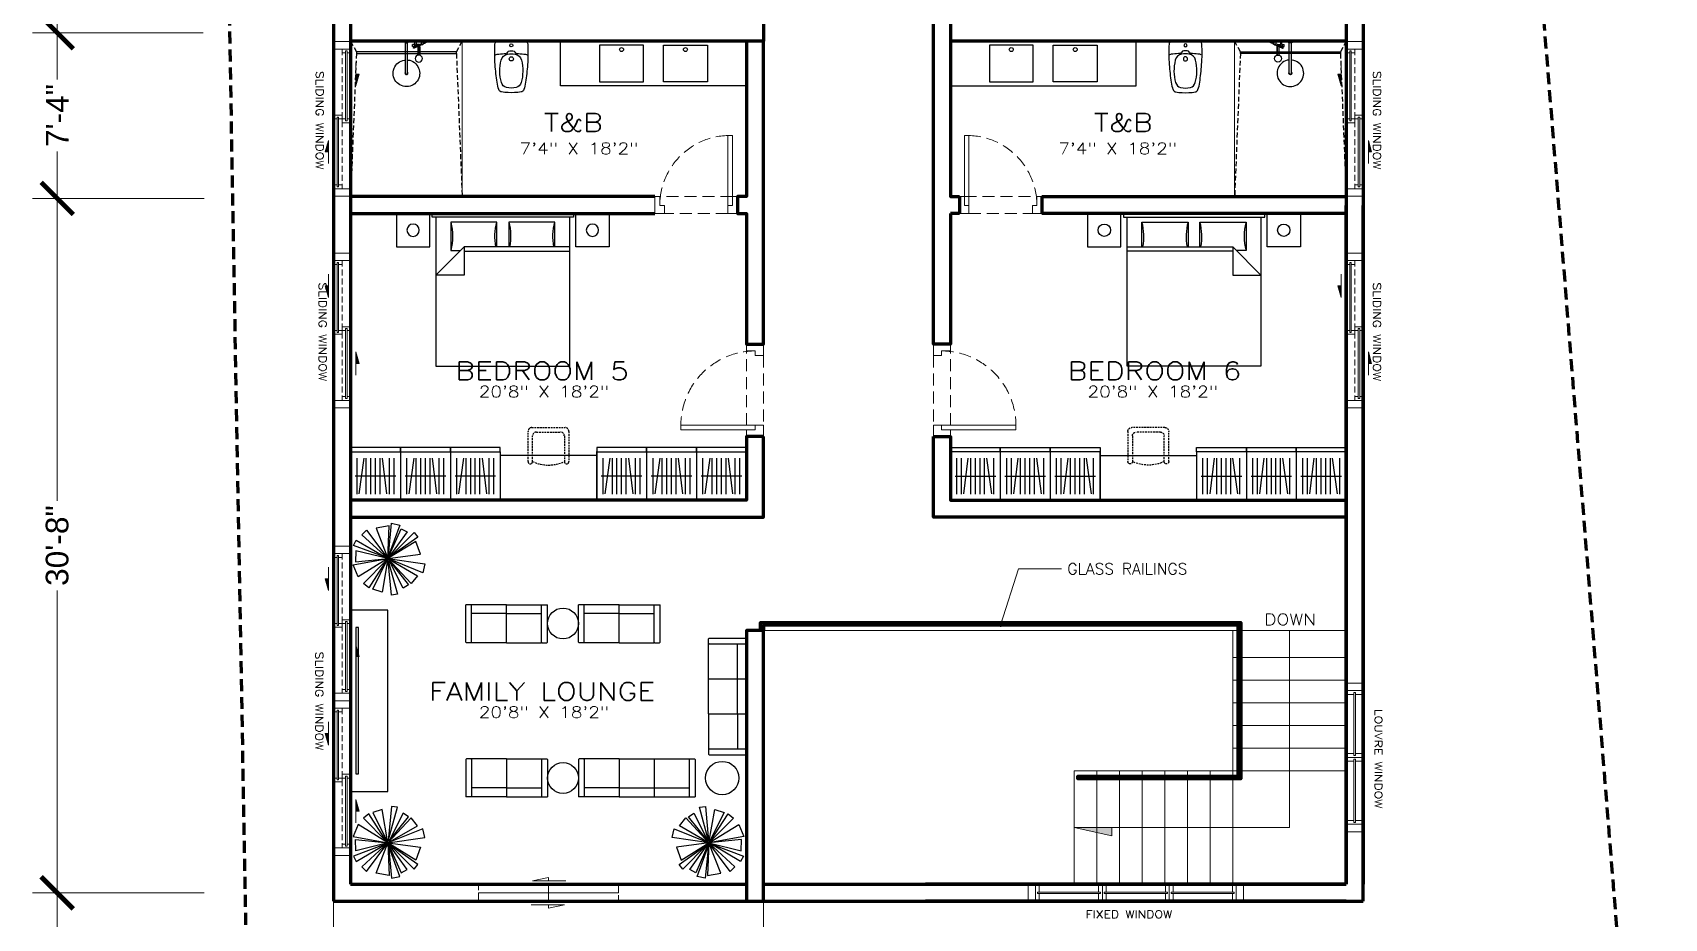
# Model space of a CAD drawing. Header units: millimetres. Extents: x 355 to 3640, y -248 to 1431.
# Drawn here: x 2777 to 3640, y 318 to 787 of the extents above; entities that cross this region are included whole.
import ezdxf

# ---------------------------------------------------------------- set-up
doc = ezdxf.new("R2010")
doc.units = ezdxf.units.MM
doc.linetypes.add('HIDDEN', pattern=[9.525, 6.35, -3.175])
doc.linetypes.add('HIDDEN2', pattern=[4.7625, 3.175, -1.5875])
doc.layers.get('0').update_dxf_attribs({"plot": 0})
for name, color, linetype, lineweight in [('DIMENSION', 251, 'Continuous', 18), ('DOOR', 1, 'Continuous', 20), ('FLOORING', 33, 'Continuous', 13), ('PERIMETER', 4, 'Continuous', 80), ('RAILINGS', 8, 'Continuous', 70), ('TEXT', 9, 'Continuous', 15), ('WALL', 2, 'Continuous', 70), ('WINDOW', 153, 'Continuous', 20)]:
    doc.layers.add(name, color=color, linetype=linetype, lineweight=lineweight)
for name, color, linetype in [('FIXTURES', 8, 'Continuous'), ('FURNITURE', 8, 'Continuous'), ('PLANTS', 92, 'Continuous')]:
    doc.layers.add(name, color=color, linetype=linetype)
doc.styles.get("Standard").update_dxf_attribs({"font": 'arial.ttf'})
doc.dimstyles.new('ISO-25', dxfattribs={"dimtxt": 12, "dimasz": 17, "dimexe": 13, "dimexo": 20, "dimgap": 3.125, "dimtad": 0, "dimtoh": 1, "dimdec": 0, "dimdsep": 46, "dimlunit": 4, "dimtxsty": 'Standard', "dimblk": 'ARCHTICK', "dimcen": 2.5, "dimclrd": 256, "dimclre": 256, "dimclrt": 256, "dimadec": 0, "dimazin": 0, "dimtfac": 1, "dimtdec": 0, "dimtmove": 0, "dimatfit": 3, "dimldrblk": 'DOT', "dimfxl": 1, "dimlwd": -1, "dimlwe": -1, "dimarcsym": 0})

# ---------------------------------------------------------------- blocks, each defined once
blk = doc.blocks.new('SLIDING DOOR 1 (900mm)')
at = {"layer": 'DOOR'}
for points in [[(-39.68, 5.11), (-76.67, 5.11), (-76.67, 9.66), (-39.68, 9.66)], [(-2.7, 0.66), (-39.68, 0.66), (-39.68, 5.11), (-2.7, 5.11)]]:
    blk.add_lwpolyline(points, close=True, dxfattribs=at)
at = {"layer": 'DOOR', "linetype": 'HIDDEN', "ltscale": 0.5}
for points in [[(-39.68, 9.66), (-2.7, 9.66), (-2.7, 5.11)], [(-39.68, 0.66), (-76.67, 0.66), (-76.67, 5.11)]]:
    blk.add_lwpolyline(points, dxfattribs=at)
at = {"layer": 'FLOORING'}
for points in [[(-48.87, 11.55), (-31.18, 11.55), (-39.68, 13.27), (-39.68, 11.55)], [(-30.5, -1.24), (-48.18, -1.24), (-39.68, -2.96), (-39.68, -1.24)]]:
    blk.add_lwpolyline(points, dxfattribs=at)
blk = doc.blocks.new('_ArchTick')
at = {"color": 0, "linetype": 'ByBlock', "const_width": 0.15}
blk.add_lwpolyline([(-0.5, -0.5), (0.5, 0.5)], dxfattribs=at)
blk = doc.blocks.new('*D73')
at = {"layer": 'DIMENSION', "transparency": 16777216}
for p, q in [((2867.55, 699.05), (2776.77, 699.05)), ((2789.77, 699.05), (2789.77, 538.96)), ((2789.77, 331.4), (2789.77, 491.49)), ((2867.55, 331.4), (2776.77, 331.4))]:
    blk.add_line(p, q, dxfattribs=at)
at = {"layer": 'DIMENSION', "transparency": 16777216, "xscale": 17, "yscale": 17, "zscale": 17}
for p, rotation in [((2789.77, 699.05), 90), ((2789.77, 331.4), 270)]:
    blk.add_blockref('_ArchTick', p, dxfattribs=dict(at, rotation=rotation))
at = {"layer": 'DIMENSION', "transparency": 16777216, "insert": (2789.77, 515.22), "char_height": 12, "attachment_point": 5, "rotation": 90}
blk.add_mtext('30\'-8"', dxfattribs=at)
blk = doc.blocks.new('_Dot')
at = {"color": 0, "linetype": 'ByBlock', "lineweight": -2}
blk.add_line((-0.5, 0), (-1, 0), dxfattribs=at)
at = {"color": 0, "linetype": 'ByBlock', "const_width": 0.5}
blk.add_lwpolyline([(-0.25, 0, 1), (0.25, 0, 1)], format="xyb", close=True, dxfattribs=at)
blk = doc.blocks.new('*D74')
at = {"layer": 'DIMENSION', "transparency": 16777216}
for p, q in [((2866.92, 786.77), (2776.77, 786.77)), ((2789.77, 786.77), (2789.77, 761.94)), ((2789.77, 699.05), (2789.77, 723.88)), ((2867.55, 699.05), (2776.77, 699.05))]:
    blk.add_line(p, q, dxfattribs=at)
at = {"layer": 'DIMENSION', "transparency": 16777216, "xscale": 17, "yscale": 17, "zscale": 17}
for p, rotation in [((2789.77, 786.77), 90), ((2789.77, 699.05), 270)]:
    blk.add_blockref('_ArchTick', p, dxfattribs=dict(at, rotation=rotation))
at = {"layer": 'DIMENSION', "transparency": 16777216, "insert": (2789.77, 742.91), "char_height": 12, "attachment_point": 5, "rotation": 90}
blk.add_mtext('7\'-4"', dxfattribs=at)
blk = doc.blocks.new('*D75')
at = {"layer": 'DIMENSION', "transparency": 16777216}
for p, q in [((2866.92, 990.68), (2776.77, 990.68)), ((2789.77, 990.68), (2789.77, 901.47)), ((2789.77, 786.77), (2789.77, 875.98)), ((2866.92, 786.77), (2776.77, 786.77))]:
    blk.add_line(p, q, dxfattribs=at)
at = {"layer": 'DIMENSION', "transparency": 16777216, "xscale": 17, "yscale": 17, "zscale": 17}
for p, rotation in [((2789.77, 990.68), 90), ((2789.77, 786.77), 270)]:
    blk.add_blockref('_ArchTick', p, dxfattribs=dict(at, rotation=rotation))
at = {"layer": 'DIMENSION', "transparency": 16777216, "insert": (2789.77, 888.72), "char_height": 12, "attachment_point": 5, "rotation": 90}
blk.add_mtext("17'", dxfattribs=at)
blk = doc.blocks.new('*D77')
at = {"layer": 'DIMENSION', "transparency": 16777216}
for p, q in [((2867.55, 331.4), (2776.77, 331.4)), ((2789.77, 331.4), (2789.77, 292.05)), ((2789.77, 235.4), (2789.77, 274.74)), ((2867.55, 235.4), (2776.77, 235.4))]:
    blk.add_line(p, q, dxfattribs=at)
at = {"layer": 'DIMENSION', "transparency": 16777216, "xscale": 17, "yscale": 17, "zscale": 17}
for p, rotation in [((2789.77, 331.4), 90), ((2789.77, 235.4), 270)]:
    blk.add_blockref('_ArchTick', p, dxfattribs=dict(at, rotation=rotation))
at = {"layer": 'DIMENSION', "transparency": 16777216, "insert": (2789.77, 283.4), "char_height": 12, "attachment_point": 5, "rotation": 90}
blk.add_mtext("8'", dxfattribs=at)
blk = doc.blocks.new('1m x 1m Sliding Window')
at = {"layer": 'WINDOW'}
h = blk.add_hatch(color=256, dxfattribs=at)
h.dxf.hatch_style = 1
h.paths.add_polyline_path([(58.42, 11.74), (58.42, 13.46), (52.27, 11.74)])
h = blk.add_hatch(color=256, dxfattribs=at)
h.dxf.hatch_style = 1
h.paths.add_polyline_path([(17.28, -2.74), (17.28, -4.46), (23.43, -2.74)])
at = {"layer": 'WINDOW', "linetype": 'HIDDEN2'}
blk.add_line((3.94, 4.5), (77.91, 4.5), dxfattribs=at)
at = {"layer": 'WINDOW'}
for points in [[(0, 9), (3.94, 9), (3.94, 0), (0, 0)], [(3.94, 9), (77.91, 9), (77.91, 0), (3.94, 0)], [(77.91, 9), (81.85, 9), (81.85, 0), (77.91, 0)], [(4.94, 1.85), (4.94, 2.65), (41.93, 2.65), (41.93, 1.85)], [(39.93, 6.35), (39.93, 7.15), (76.91, 7.15), (76.91, 6.35)]]:
    blk.add_lwpolyline(points, close=True, dxfattribs=at)
for points in [[(38.93, 9), (38.93, 4.5), (40.93, 4.5), (40.93, 6.35), (39.93, 6.35), (39.93, 7.15), (40.93, 7.15), (40.93, 9), (38.93, 9)], [(64.57, 11.74), (52.27, 11.74), (58.42, 13.46), (58.42, 11.74)], [(77.91, 9), (77.91, 4.5), (75.91, 4.5), (75.91, 6.35), (76.91, 6.35), (76.91, 7.15), (75.91, 7.15), (75.91, 9), (77.91, 9)], [(3.94, 4.5), (3.94, 0), (5.94, 0), (5.94, 1.85), (4.94, 1.85), (4.94, 2.65), (5.94, 2.65), (5.94, 4.5), (3.94, 4.5)], [(42.93, 4.5), (42.93, 0), (40.93, 0), (40.93, 1.85), (41.93, 1.85), (41.93, 2.65), (40.93, 2.65), (40.93, 4.5), (42.93, 4.5)], [(11.13, -2.74), (23.43, -2.74), (17.28, -4.46), (17.28, -2.74)]]:
    blk.add_lwpolyline(points, dxfattribs=at)
blk = doc.blocks.new('BIDET-01')
at = {"layer": 'FIXTURES'}
blk.add_line((0.018, -0.107), (-0.018, -0.107), dxfattribs=at)
for centre, radius, start, end in [((0, -2), 2, 85.4587, 94.5413), ((1.566, -0.127), 1.75, 176.8297, 184.339), ((-0.156, -0.031), 0.025, 94.5413, 176.8297), ((-0.112, -0.391), 0.25, 96.1414, 104.7575), ((0, -1.334), 1.2, 92.806, 96.6395), ((-0.024, -0.231), 0.091, 101.4455, 165.6449), ((-0.06, -0.116), 0.02, 273.5953, 338.9803), ((0, -0.35), 0.212, 78.5545, 101.4455), ((-0.018, -0.132), 0.025, 90, 158.9763), ((0, -0.196), 0.023, 90, 270), ((0, -0.046), 0.0175, 90, 270), ((0, -0.046), 0.0175, 270, 90), ((0, -0.196), 0.023, 270, 90), ((0.018, -0.132), 0.025, 21.0237, 90), ((0.06, -0.116), 0.02, 201.0197, 266.4047), ((0.024, -0.231), 0.091, 14.3551, 78.5545), ((0, -1.334), 1.2, 83.3605, 87.194), ((0.112, -0.391), 0.25, 75.2425, 83.8586), ((0.156, -0.031), 0.025, 3.1703, 85.4587), ((-1.566, -0.127), 1.75, 355.661, 3.1703), ((2.315, -0.087), 2.5, 183.9491, 188.4725), ((0.348, -0.327), 0.475, 165.6449, 196.0093), ((-0.348, -0.327), 0.475, 343.9907, 14.3551), ((-2.315, -0.087), 2.5, 351.5275, 356.0509), ((0.287, -0.389), 0.45, 188.4725, 199.0968), ((-0.1, -0.523), 0.04, 199.0968, 258.5866), ((-0.032, -0.436), 0.08, 196.0093, 254.0092), ((0, -0.325), 0.195, 254.0092, 285.9908), ((0.032, -0.436), 0.08, 285.9908, 343.9907), ((0.1, -0.523), 0.04, 281.4134, 340.9032), ((-0.287, -0.389), 0.45, 340.9032, 351.5275), ((-0.05, -0.319), 0.25, 256.4947, 264.6535), ((0, 0.78), 1.35, 266.9077, 273.0923), ((0.05, -0.319), 0.25, 275.3465, 283.5053)]:
    blk.add_arc(centre, radius, start, end, dxfattribs=at)
blk = doc.blocks.new('Handheld Shower set pl')
at = {"layer": 'FIXTURES'}
for p, q in [((255, 329), (274, 320)), ((262, 341), (280, 332)), ((274, 320), (277, 318)), ((280, 317), (277, 318)), ((288, 329), (280, 332)), ((280, 332), (283, 331)), ((280, 317), (282, 316)), ((295, 310), (282, 316)), ((308, 319), (288, 329)), ((353, 341), (289, 341)), ((289, 341), (289, 338)), ((289, 338), (308, 338)), ((295, 310), (309, 303)), ((308, 338), (308, 319)), ((308, 338), (334, 338)), ((308, 319), (308, 319)), ((308, 319), (308, 306)), ((308, 306), (309, 303)), ((309, 303), (310, 300)), ((309, 303), (309, 303)), ((310, 300), (312, 297)), ((312, 297), (315, 295)), ((315, 295), (318, 294)), ((318, 294), (321, 293)), ((321, 293), (324, 294)), ((324, 294), (327, 295)), ((327, 295), (330, 297)), ((327, 295), (327, 295)), ((327, 295), (353, 282)), ((330, 297), (332, 300)), ((332, 300), (333, 303)), ((333, 303), (334, 306)), ((334, 338), (334, 307)), ((334, 338), (353, 338)), ((334, 307), (334, 306)), ((356, 296), (334, 307)), ((350, 267), (350, 268)), ((350, 268), (351, 268)), ((350, 267), (350, 158)), ((351, 269), (352, 270)), ((351, 268), (351, 269)), ((352, 270), (353, 270)), ((353, 341), (353, 338)), ((354, 288), (353, 287)), ((353, 287), (353, 286)), ((353, 286), (353, 284)), ((353, 284), (353, 283)), ((353, 283), (353, 282)), ((353, 282), (353, 281)), ((353, 282), (353, 282)), ((353, 281), (354, 280)), ((353, 270), (353, 271)), ((353, 271), (353, 271)), ((353, 271), (353, 271)), ((353, 271), (353, 271)), ((354, 271), (353, 271)), ((353, 263), (353, 271)), ((353, 271), (353, 271)), ((353, 158), (353, 263)), ((354, 296), (356, 296)), ((354, 296), (354, 293)), ((354, 293), (359, 293)), ((355, 290), (354, 289)), ((354, 289), (354, 288)), ((355, 289), (354, 288)), ((354, 288), (354, 287)), ((354, 287), (354, 285)), ((354, 285), (354, 284)), ((354, 284), (355, 284)), ((354, 283), (354, 284)), ((354, 283), (354, 284)), ((354, 283), (354, 283)), ((354, 283), (354, 283)), ((354, 282), (354, 283)), ((354, 283), (354, 282)), ((354, 281), (354, 282)), ((354, 280), (354, 282)), ((354, 282), (354, 282)), ((354, 282), (354, 281)), ((354, 280), (355, 281)), ((354, 280), (354, 280)), ((354, 279), (354, 280)), ((354, 279), (354, 280)), ((354, 280), (354, 280)), ((354, 279), (354, 279)), ((354, 279), (354, 278)), ((354, 278), (354, 278)), ((354, 274), (354, 278)), ((354, 271), (354, 274)), ((354, 274), (354, 274)), ((354, 271), (354, 271)), ((354, 271), (354, 271)), ((354, 271), (354, 271)), ((354, 271), (354, 271)), ((354, 271), (355, 271)), ((354, 271), (354, 271)), ((354, 271), (354, 271)), ((354, 271), (354, 271)), ((354, 271), (354, 271)), ((354, 271), (354, 271)), ((354, 271), (354, 271)), ((354, 271), (354, 271)), ((354, 271), (354, 271)), ((354, 271), (354, 271)), ((356, 291), (355, 290)), ((356, 290), (355, 289)), ((355, 285), (356, 285)), ((355, 284), (355, 285)), ((355, 281), (356, 281)), ((355, 271), (355, 271)), ((355, 271), (356, 271)), ((355, 271), (355, 271)), ((355, 271), (355, 271)), ((355, 271), (355, 271)), ((355, 271), (355, 271)), ((356, 296), (391, 296)), ((357, 292), (356, 291)), ((357, 291), (356, 290)), ((356, 285), (357, 285)), ((356, 281), (357, 281)), ((356, 271), (356, 271)), ((356, 271), (356, 271)), ((356, 271), (356, 271)), ((356, 271), (356, 271)), ((356, 271), (356, 271)), ((357, 271), (356, 271)), ((358, 293), (357, 292)), ((358, 292), (357, 291)), ((357, 291), (357, 291)), ((357, 285), (358, 286)), ((357, 281), (357, 282)), ((357, 282), (358, 282)), ((369, 271), (357, 271)), ((357, 271), (357, 271)), ((357, 271), (357, 271)), ((359, 293), (358, 293)), ((360, 293), (358, 292)), ((358, 286), (359, 286)), ((358, 282), (360, 282)), ((360, 294), (359, 293)), ((359, 293), (359, 293)), ((359, 286), (360, 286)), ((362, 294), (360, 294)), ((361, 293), (360, 293)), ((360, 286), (361, 286)), ((360, 282), (361, 282)), ((362, 293), (361, 293)), ((361, 286), (362, 286)), ((361, 282), (362, 282)), ((363, 294), (362, 294)), ((363, 293), (362, 293)), ((362, 286), (364, 286)), ((362, 282), (363, 282)), ((363, 293), (363, 297)), ((364, 294), (363, 294)), ((364, 293), (363, 293)), ((364, 282), (363, 282)), ((366, 294), (364, 294)), ((365, 293), (364, 293)), ((364, 286), (365, 286)), ((364, 282), (365, 282)), ((367, 293), (365, 293)), ((365, 286), (366, 286)), ((365, 282), (367, 282)), ((367, 293), (366, 294)), ((366, 286), (367, 286)), ((368, 293), (367, 293)), ((367, 293), (373, 293)), ((367, 293), (367, 293)), ((368, 292), (367, 293)), ((367, 286), (368, 286)), ((367, 282), (368, 282)), ((369, 292), (368, 293)), ((369, 291), (368, 292)), ((368, 286), (369, 285)), ((368, 282), (369, 282)), ((370, 291), (369, 292)), ((370, 291), (369, 291)), ((369, 285), (370, 285)), ((369, 282), (370, 281)), ((370, 271), (369, 271)), ((369, 271), (369, 271)), ((371, 290), (370, 291)), ((370, 290), (370, 291)), ((371, 289), (370, 290)), ((370, 285), (371, 285)), ((370, 281), (370, 281)), ((370, 281), (371, 281)), ((370, 271), (370, 271)), ((370, 271), (370, 271)), ((370, 271), (371, 271)), ((370, 271), (370, 271)), ((370, 271), (370, 271)), ((370, 271), (370, 271)), ((372, 289), (371, 290)), ((372, 288), (371, 289)), ((371, 285), (371, 284)), ((371, 284), (372, 284)), ((371, 281), (372, 280)), ((371, 271), (371, 271)), ((371, 271), (371, 271)), ((371, 271), (371, 271)), ((371, 271), (371, 271)), ((371, 271), (372, 271)), ((371, 271), (371, 271)), ((373, 288), (372, 289)), ((372, 288), (372, 289)), ((372, 289), (372, 289)), ((373, 288), (372, 288)), ((372, 287), (372, 288)), ((372, 285), (372, 287)), ((373, 284), (372, 285)), ((372, 284), (372, 283)), ((372, 283), (372, 283)), ((372, 283), (373, 283)), ((372, 283), (372, 282)), ((372, 281), (372, 282)), ((372, 282), (372, 282)), ((373, 282), (372, 281)), ((372, 282), (372, 282)), ((372, 282), (373, 282)), ((372, 282), (372, 281)), ((372, 281), (372, 281)), ((372, 279), (373, 280)), ((372, 280), (372, 280)), ((372, 280), (372, 279)), ((373, 279), (372, 279)), ((372, 279), (372, 279)), ((372, 279), (372, 279)), ((372, 278), (373, 278)), ((372, 277), (372, 278)), ((372, 274), (373, 274)), ((372, 271), (372, 271)), ((372, 271), (372, 271)), ((372, 271), (372, 271)), ((372, 271), (372, 271)), ((372, 271), (372, 271)), ((372, 271), (373, 271)), ((372, 271), (372, 271)), ((372, 271), (372, 271)), ((372, 271), (372, 271)), ((372, 271), (373, 271)), ((372, 271), (373, 271)), ((373, 288), (373, 293)), ((373, 287), (373, 288)), ((373, 288), (373, 288)), ((373, 286), (373, 287)), ((373, 284), (373, 286)), ((373, 283), (373, 284)), ((373, 283), (373, 284)), ((373, 282), (373, 283)), ((373, 283), (373, 282)), ((373, 281), (373, 282)), ((373, 282), (373, 280)), ((373, 280), (373, 281)), ((373, 280), (373, 279)), ((373, 278), (373, 279)), ((373, 274), (373, 278)), ((373, 274), (373, 271)), ((373, 271), (373, 271)), ((373, 271), (373, 271)), ((373, 271), (373, 271)), ((373, 271), (373, 271)), ((373, 271), (373, 271)), ((373, 271), (373, 271)), ((373, 271), (373, 271)), ((373, 271), (373, 158)), ((373, 271), (373, 271)), ((373, 271), (373, 271)), ((373, 271), (373, 271)), ((373, 271), (373, 270)), ((373, 271), (376, 271)), ((373, 271), (373, 271)), ((373, 270), (374, 270)), ((374, 270), (375, 269)), ((375, 269), (375, 268)), ((375, 268), (376, 268)), ((376, 271), (391, 271)), ((376, 271), (423, 249)), ((376, 268), (376, 267)), ((376, 267), (376, 158)), ((380, 341), (430, 341)), ((380, 340), (380, 336)), ((380, 336), (430, 336)), ((382, 335), (429, 335)), ((392, 296), (392, 279)), ((392, 296), (392, 279)), ((392, 296), (392, 271)), ((392, 296), (392, 296)), ((392, 279), (392, 279)), ((392, 279), (392, 278)), ((392, 279), (392, 279)), ((392, 279), (392, 278)), ((392, 279), (392, 279)), ((392, 279), (392, 279)), ((392, 272), (392, 279)), ((392, 272), (392, 278)), ((392, 271), (392, 272)), ((392, 272), (392, 272)), ((392, 272), (392, 272)), ((392, 272), (392, 272)), ((392, 272), (392, 272)), ((392, 272), (392, 272)), ((392, 272), (392, 272)), ((392, 272), (392, 272)), ((392, 272), (392, 272)), ((392, 272), (392, 272)), ((392, 272), (392, 272)), ((393, 271), (392, 271)), ((393, 296), (396, 296)), ((393, 271), (393, 271)), ((393, 271), (393, 271)), ((393, 271), (393, 271)), ((393, 271), (393, 271)), ((393, 271), (393, 271)), ((393, 271), (393, 271)), ((393, 271), (393, 271)), ((393, 271), (393, 271)), ((393, 271), (393, 271)), ((393, 271), (393, 271)), ((393, 271), (393, 271)), ((393, 271), (393, 271)), ((393, 271), (393, 271)), ((393, 271), (393, 271)), ((393, 271), (393, 271)), ((393, 271), (393, 271)), ((393, 271), (409, 271)), ((396, 335), (396, 296)), ((396, 284), (396, 296)), ((396, 283), (396, 284)), ((396, 281), (396, 283)), ((396, 280), (396, 281)), ((397, 279), (396, 280)), ((397, 278), (397, 279)), ((398, 277), (397, 278)), ((399, 276), (398, 277)), ((400, 276), (399, 276)), ((401, 275), (400, 276)), ((402, 275), (401, 275)), ((403, 274), (402, 275)), ((405, 274), (403, 274)), ((406, 274), (405, 274)), ((407, 274), (406, 274)), ((408, 275), (407, 274)), ((409, 275), (408, 275)), ((410, 276), (409, 275)), ((409, 271), (417, 271)), ((409, 271), (429, 261)), ((411, 276), (410, 276)), ((412, 277), (411, 276)), ((413, 278), (412, 277)), ((414, 280), (413, 279)), ((413, 279), (413, 278)), ((415, 283), (414, 281)), ((414, 281), (414, 280)), ((415, 296), (415, 335)), ((415, 296), (417, 296)), ((415, 296), (415, 284)), ((415, 284), (415, 283)), ((417, 271), (418, 271)), ((417, 271), (417, 271)), ((417, 271), (417, 271)), ((417, 271), (417, 271)), ((417, 271), (417, 271)), ((417, 271), (417, 271)), ((417, 271), (417, 271)), ((417, 271), (417, 271)), ((418, 296), (418, 279)), ((418, 296), (418, 279)), ((418, 296), (419, 296)), ((418, 272), (418, 279)), ((418, 272), (418, 278)), ((418, 271), (418, 272)), ((418, 272), (418, 272)), ((418, 272), (418, 272)), ((418, 272), (418, 272)), ((418, 272), (418, 272)), ((418, 272), (418, 272)), ((418, 272), (418, 272)), ((418, 272), (418, 272)), ((418, 272), (418, 272)), ((418, 272), (418, 272)), ((418, 272), (419, 272)), ((418, 271), (418, 271)), ((418, 271), (418, 271)), ((418, 271), (418, 271)), ((418, 271), (418, 271)), ((418, 271), (418, 271)), ((419, 296), (443, 296)), ((419, 296), (419, 271)), ((419, 271), (443, 271)), ((423, 249), (428, 248)), ((428, 248), (431, 250)), ((433, 258), (429, 261)), ((431, 340), (431, 336)), ((431, 250), (433, 252)), ((433, 255), (433, 258)), ((433, 252), (433, 255)), ((444, 272), (444, 295)), ((460, 341), (460, 331)), ((592, 341), (460, 341)), ((460, 331), (506, 331)), ((506, 331), (506, 331)), ((506, 331), (506, 331)), ((506, 331), (506, 331)), ((506, 330), (506, 331)), ((506, 331), (546, 331)), ((507, 330), (506, 330)), ((506, 330), (506, 330)), ((507, 330), (507, 330)), ((507, 330), (507, 330)), ((507, 330), (507, 330)), ((507, 329), (507, 330)), ((507, 320), (507, 329)), ((507, 329), (544, 329)), ((544, 329), (507, 329)), ((507, 329), (507, 329)), ((511, 320), (507, 320)), ((511, 94), (511, 320)), ((539, 320), (511, 320)), ((539, 94), (539, 320)), ((544, 320), (539, 320)), ((544, 330), (544, 329)), ((545, 330), (544, 330)), ((544, 329), (544, 320)), ((544, 329), (544, 329)), ((545, 331), (545, 330)), ((545, 331), (545, 331)), ((546, 331), (545, 331)), ((545, 330), (545, 330)), ((545, 330), (545, 330)), ((545, 330), (545, 330)), ((545, 330), (545, 330)), ((546, 331), (592, 331)), ((546, 331), (546, 331)), ((592, 331), (592, 341)), ((375, 10), (365, -11)), ((388, 28), (375, 10)), ((403, 46), (388, 28)), ((421, 60), (403, 46)), ((440, 73), (421, 60)), ((461, 83), (440, 73)), ((482, 90), (461, 83)), ((505, 94), (482, 90)), ((511, 94), (505, 94)), ((511, -66), (511, 94)), ((551, 93), (539, 94)), ((539, -66), (539, 94)), ((573, 89), (551, 93)), ((595, 81), (573, 89)), ((615, 70), (595, 81)), ((634, 57), (615, 70)), ((651, 42), (634, 57)), ((666, 25), (651, 42)), ((678, 6), (666, 25)), ((688, -15), (678, 6)), ((352, -55), (350, -78)), ((350, -78), (352, -100)), ((357, -32), (352, -55)), ((352, -100), (356, -123)), ((356, -123), (363, -145)), ((365, -11), (357, -32)), ((363, -145), (373, -165)), ((373, -165), (385, -185)), ((385, -185), (400, -202)), ((400, -202), (417, -217)), ((506, -80), (507, -75)), ((507, -85), (506, -80)), ((507, -75), (509, -70)), ((509, -89), (507, -85)), ((509, -70), (511, -66)), ((512, -93), (509, -89)), ((511, -80), (511, -66)), ((511, -80), (512, -83)), ((512, -83), (513, -87)), ((516, -97), (512, -93)), ((513, -87), (516, -90)), ((516, -90), (518, -92)), ((520, -98), (516, -97)), ((518, -92), (522, -93)), ((525, -99), (520, -98)), ((522, -93), (525, -94)), ((525, -94), (529, -93)), ((530, -98), (525, -99)), ((529, -93), (532, -92)), ((535, -97), (530, -98)), ((532, -92), (535, -90)), ((535, -90), (538, -87)), ((539, -93), (535, -97)), ((538, -87), (539, -83)), ((539, -66), (542, -70)), ((539, -80), (539, -66)), ((539, -83), (539, -80)), ((542, -89), (539, -93)), ((542, -70), (544, -75)), ((544, -85), (542, -89)), ((544, -75), (545, -80)), ((545, -80), (544, -85)), ((630, -220), (647, -205)), ((647, -205), (663, -188)), ((663, -188), (676, -169)), ((676, -169), (686, -149)), ((686, -149), (694, -127)), ((695, -37), (688, -15)), ((694, -127), (699, -105)), ((699, -59), (695, -37)), ((700, -82), (699, -59)), ((699, -105), (700, -82)), ((417, -217), (436, -230)), ((436, -230), (456, -241)), ((456, -241), (478, -248)), ((478, -248), (500, -253)), ((500, -253), (523, -255)), ((523, -255), (546, -254)), ((546, -254), (568, -250)), ((568, -250), (590, -242)), ((590, -242), (611, -233)), ((611, -233), (630, -220))]:
    blk.add_line(p, q, dxfattribs=at)
blk.add_lwpolyline([(255, 329), (254, 330), (253, 330), (253, 331), (252, 331), (252, 332), (252, 332), (252, 332), (252, 332), (252, 333), (252, 333), (251, 333), (251, 334), (251, 334), (251, 334), (251, 335), (251, 335), (251, 336), (251, 336), (251, 336), (251, 337), (251, 337), (252, 337), (252, 338), (252, 338), (252, 338), (252, 339), (252, 339), (253, 339), (253, 339), (253, 340), (253, 340), (254, 340), (254, 340), (254, 341), (255, 341), (255, 341), (255, 341), (256, 341), (256, 341), (256, 342), (256, 342), (256, 342), (256, 342), (257, 342), (257, 342), (257, 342), (257, 342), (258, 342), (258, 342), (259, 342), (259, 342), (260, 341), (260, 341), (261, 341), (262, 341), (262, 341)], dxfattribs=at)
blk.add_circle((363, 113), 46.6, dxfattribs=at)
for centre, radius, start, end in [((380, 340), 0.344, 86.4523, 162.0345), ((380, 337), 0.344, 197.9655, 273.5477), ((382, 336), 1.16, 189.8715, 268.521), ((391, 296), 0.512, 11.477, 75.5526), ((391, 272), 0.512, 284.4474, 348.523), ((394, 294), 1.97, 102.3058, 144.97), ((417, 294), 1.97, 35.03, 77.6942), ((419, 296), 0.512, 104.4474, 168.523), ((419, 272), 0.512, 191.477, 255.5526), ((429, 336), 1.16, 271.479, 350.1285), ((430, 340), 0.344, 17.9655, 93.5477), ((430, 337), 0.344, 266.4523, 342.0345), ((443, 295), 1.08, 2.6678, 69.8908), ((443, 272), 1.08, 290.1092, 357.3322)]:
    blk.add_arc(centre, radius, start, end, dxfattribs=at)
blk = doc.blocks.new('900mm Door')
at = {"layer": 'DOOR', "linetype": 'HIDDEN'}
for p, q in [((0, 4.63), (-38.4, 4.63)), ((-2.4, -4.37), (-36, -4.37))]:
    blk.add_line(p, q, dxfattribs=at)
at = {"layer": 'DOOR'}
blk.add_lwpolyline([(-2.4, 36.99), (0, 36.99), (0, 0), (-2.4, 0)], close=True, dxfattribs=at)
for points in [[(-38.4, 4.63), (-38.4, 0), (-36, 0), (-36, -4.37), (-41, -4.37), (-41, 4.63), (-38.4, 4.63)], [(0, 4.63), (0, 0), (-2.4, 0), (-2.4, -4.37), (2.6, -4.37), (2.6, 4.63), (0, 4.63)]]:
    blk.add_lwpolyline(points, dxfattribs=at)
at = {"layer": 'DOOR', "linetype": 'HIDDEN'}
blk.add_arc((-1.4, 0), 37, 91.54872, 180, dxfattribs=at)
blk = doc.blocks.new('CAMA QUEEN-01')
at = {"layer": 'FURNITURE'}
for p, q in [((0.95, 0), (-0.95, 0)), ((-0.95, 0), (-0.95, -0.05)), ((0.95, -0.05), (0.95, 0)), ((-0.95, -0.05), (0.95, -0.05)), ((-0.9, -2.05), (-0.9, -0.05)), ((-0.9, -0.05), (0.6, -0.05)), ((-0.9, -0.05), (0.9, -0.05)), ((-0.7, -0.116), (-0.08, -0.116)), ((-0.7, -0.446), (-0.7, -0.116)), ((-0.08, -0.116), (-0.08, -0.446)), ((0.08, -0.116), (0.7, -0.116)), ((0.08, -0.446), (0.08, -0.116)), ((0.7, -0.116), (0.7, -0.496)), ((0.9, -0.05), (0.9, -2.05)), ((-0.9, -0.446), (0.52, -0.446)), ((0.52, -0.506), (-0.9, -0.506)), ((0.9, -0.826), (0.52, -0.446)), ((0.52, -0.446), (0.52, -0.826)), ((0.7, -0.496), (0.57, -0.496)), ((0.52, -0.826), (0.9, -0.826)), ((0.9, -2.05), (-0.9, -2.05))]:
    blk.add_line(p, q, dxfattribs=at)
for points in [[(-0.982, 0), (-1.43, 0), (-1.43, -0.448), (-0.982, -0.448)], [(0.982, 0), (1.43, 0), (1.43, -0.448), (0.982, -0.448)]]:
    blk.add_lwpolyline(points, close=True, dxfattribs=at)
for centre in [(-1.206, -0.224), (1.206, -0.224)]:
    blk.add_circle(centre, 0.0832, dxfattribs=at)
for centre, start, end in [((-1.389, -0.306), 348.7047, 15.4154), ((0.609, -0.306), 164.5846, 191.2953), ((-0.609, -0.306), 348.7047, 15.4154), ((1.389, -0.306), 164.5846, 195.4155)]:
    blk.add_arc(centre, 0.715, start, end, dxfattribs=at)
blk = doc.blocks.new('3-DOOR WARDROBE')
at = {"layer": 'FURNITURE'}
for p, q in [((25.56, -79.2), (25.56, 0)), ((3.25, -3.41), (22.31, -3.41)), ((3.25, -5.86), (22.31, -5.86)), ((3.32, -7.16), (22.24, -9.45)), ((12.78, -2.45), (12.78, -23.95)), ((3.25, -10.75), (22.31, -10.75)), ((3.25, -13.2), (22.31, -13.2)), ((3.25, -15.65), (22.31, -15.65)), ((3.25, -18.1), (22.31, -18.1)), ((3.25, -22.99), (22.31, -22.99)), ((3.34, -21.85), (22.22, -19.23)), ((25.56, -26.4), (0, -26.4)), ((3.25, -29.81), (22.31, -29.81)), ((3.25, -32.26), (22.31, -32.26)), ((3.32, -33.56), (22.24, -35.85)), ((12.78, -28.85), (12.78, -50.35)), ((3.25, -37.15), (22.31, -37.15)), ((3.25, -39.6), (22.31, -39.6)), ((3.25, -42.05), (22.31, -42.05)), ((3.25, -44.5), (22.31, -44.5)), ((3.25, -49.39), (22.31, -49.39)), ((3.34, -48.25), (22.22, -45.63)), ((25.56, -52.8), (0, -52.8)), ((3.25, -56.21), (22.31, -56.21)), ((3.25, -58.66), (22.31, -58.66)), ((3.32, -59.96), (22.24, -62.25)), ((12.78, -55.25), (12.78, -76.75)), ((3.25, -63.55), (22.31, -63.55)), ((3.25, -66), (22.31, -66)), ((3.25, -68.45), (22.31, -68.45)), ((3.25, -70.9), (22.31, -70.9)), ((3.25, -75.79), (22.31, -75.79)), ((3.34, -74.65), (22.22, -72.03)), ((25.56, -79.2), (0, -79.2))]:
    blk.add_line(p, q, dxfattribs=at)
blk.add_lwpolyline([(25.56, 0), (0, 0), (0, -79.2), (25.56, -79.2)], close=True, dxfattribs=at)
for points in [[(25.56, 0), (27.96, 0), (27.96, -26.4), (25.56, -26.4), (25.56, 0)], [(25.56, -26.4), (27.96, -26.4), (27.96, -52.8), (25.56, -52.8), (25.56, -26.4)], [(25.56, -52.8), (27.96, -52.8), (27.96, -79.2), (25.56, -79.2), (25.56, -52.8)]]:
    blk.add_lwpolyline(points, dxfattribs=at)
for p in [(25.56, -26.4), (25.56, -52.8), (25.56, -79.2)]:
    blk.add_point(p, dxfattribs=at)
blk = doc.blocks.new('SINGLE CHAIR')
at = {"layer": 'FURNITURE', "linetype": 'HIDDEN2', "ltscale": 0.3}
for points in [[(-18, 10.8), (-2, 10.8, -0.414214), (0, 8.8), (0, -8.8, -0.414214), (-2, -10.8), (-18, -10.8)], [(-18, 8.4), (-4.4, 8.4, -0.414214), (-2.4, 6.4), (-2.4, -6.4, -0.414214), (-4.4, -8.4), (-18, -8.4)]]:
    blk.add_lwpolyline(points, format="xyb", dxfattribs=at)
for centre, radius, start, end in [((-18, 9.6), 1.2, 90, 270), ((0.28, 0), 20.12, 155.31964, 204.68036), ((-18, -9.6), 1.2, 90, 270)]:
    blk.add_arc(centre, radius, start, end, dxfattribs=at)
blk = doc.blocks.new('1000mm Hinged Door')
at = {"layer": 'DOOR', "linetype": 'HIDDEN'}
for p, q in [((2.4, 4.72), (41.76, 4.72)), ((39.36, -4.28), (2.4, -4.28))]:
    blk.add_line(p, q, dxfattribs=at)
at = {"layer": 'DOOR'}
blk.add_lwpolyline([(0, 0), (2.4, 0), (2.4, 39.36), (0, 39.36)], close=True, dxfattribs=at)
for points in [[(0, 4.72), (0, 0), (2.4, 0), (2.4, -4.28), (-3.6, -4.28), (-3.6, 4.72), (0, 4.72)], [(41.76, 4.72), (41.76, 0), (39.36, 0), (39.36, -4.28), (45.36, -4.28), (45.36, 4.72), (41.76, 4.72)]]:
    blk.add_lwpolyline(points, dxfattribs=at)
at = {"layer": 'DOOR', "linetype": 'HIDDEN'}
blk.add_arc((2.4, 0), 39.36, 0, 90, dxfattribs=at)
blk = doc.blocks.new('SOFA A-01')
at = {"layer": 'FURNITURE'}
for p, q in [((-0.99, 0.65), (-1, 0.64)), ((-1, 0.64), (-1, 0)), ((-0.91, 0.65), (-0.99, 0.65)), ((-0.9, 0.64), (-0.91, 0.65)), ((-0.3, 0.65), (-0.9, 0.65)), ((-0.9, 0.64), (-0.9, 0)), ((-0.3, 0.65), (0.3, 0.65)), ((-0.3, 0.64), (-0.3, 0)), ((-0.3, 0.64), (-0.3, 0)), ((0.3, 0.65), (0.9, 0.65)), ((0.3, 0.64), (0.3, 0)), ((0.9, 0.64), (0.91, 0.65)), ((0.9, 0.64), (0.9, 0)), ((0.91, 0.65), (0.99, 0.65)), ((0.99, 0.65), (1, 0.64)), ((1, 0.64), (1, 0)), ((-0.3, 0), (-1, 0)), ((-0.3, 0.15), (-0.9, 0.15)), ((-0.3, 0.15), (0.3, 0.15)), ((-0.3, 0), (0.3, 0)), ((0.3, 0.15), (0.9, 0.15)), ((0.3, 0), (1, 0))]:
    blk.add_line(p, q, dxfattribs=at)
blk = doc.blocks.new('SOFA A-02')
at = {"layer": 'FURNITURE'}
for p, q in [((-0.7, -0.64), (-0.7, 0)), ((0, 0), (-0.7, 0)), ((-0.6, -0.64), (-0.6, 0)), ((0, 0), (0.7, 0)), ((0, -0.64), (0, 0)), ((0, -0.64), (0, 0)), ((0.6, -0.64), (0.6, 0)), ((0.7, -0.64), (0.7, 0)), ((0, -0.15), (-0.6, -0.15)), ((0, -0.15), (0.6, -0.15)), ((-0.69, -0.65), (-0.7, -0.64)), ((-0.61, -0.65), (-0.69, -0.65)), ((-0.6, -0.64), (-0.61, -0.65)), ((0, -0.65), (-0.6, -0.65)), ((0, -0.65), (0.6, -0.65)), ((0.6, -0.64), (0.61, -0.65)), ((0.61, -0.65), (0.69, -0.65)), ((0.69, -0.65), (0.7, -0.64))]:
    blk.add_line(p, q, dxfattribs=at)
blk = doc.blocks.new('tree 764')
for p, q in [((-0.18, 0.464), (-0.065, 0.494)), ((-0.01, 0.037), (-0.18, 0.464)), ((-0.065, 0.494), (-0.01, 0.037)), ((0.014, 0.034), (0.159, 0.494)), ((0.159, 0.494), (0.236, 0.457)), ((-0.192, 0.416), (-0.343, 0.302)), ((-0.343, 0.302), (0, 0)), ((0, 0), (-0.192, 0.416)), ((-0.025, 0.457), (0.07, 0.454)), ((0, 0), (-0.025, 0.457)), ((0.07, 0.454), (0, 0)), ((0.238, 0.39), (0, 0)), ((0, 0), (0.377, 0.261)), ((0.236, 0.457), (0.014, 0.034)), ((0.377, 0.261), (0.238, 0.39)), ((-0.515, -0.058), (-0.513, 0.027)), ((-0.513, 0.027), (-0.03, -0.001)), ((-0.477, 0.132), (-0.448, 0.219)), ((0, 0), (-0.477, 0.132)), ((0, 0), (-0.451, -0.109)), ((-0.448, 0.219), (0, 0)), ((-0.395, -0.303), (0, 0)), ((-0.385, -0.251), (0, 0)), ((0, 0), (-0.256, -0.42)), ((0, 0), (0.494, 0.168)), ((0.526, 0.045), (0, 0)), ((0.006, -0.479), (0, 0)), ((0, 0), (0.142, -0.457)), ((0.45, -0.164), (0, 0)), ((0, 0), (0.477, -0.029)), ((0.494, 0.168), (0.526, 0.045)), ((-0.03, -0.001), (-0.515, -0.058)), ((-0.451, -0.109), (-0.385, -0.251)), ((-0.146, -0.468), (-0.007, -0.028)), ((-0.007, -0.028), (-0.054, -0.487)), ((0.278, -0.433), (0.018, -0.026)), ((0.018, -0.026), (0.348, -0.385)), ((0.028, -0.018), (0.422, -0.199)), ((0.379, -0.274), (0.028, -0.018)), ((0.422, -0.199), (0.379, -0.274)), ((0.477, -0.029), (0.45, -0.164)), ((-0.256, -0.42), (-0.395, -0.303)), ((0.142, -0.457), (0.006, -0.479)), ((0.348, -0.385), (0.278, -0.433)), ((-0.054, -0.487), (-0.146, -0.468))]:
    blk.add_line(p, q)
blk = doc.blocks.new('tree532431')
at = {"xscale": 0.9584664536741219, "yscale": 0.9584664536741219, "zscale": 1.916932907348243}
blk.add_blockref('tree 764', (-0.047, 0.017), dxfattribs=at)
blk = doc.blocks.new('2-PANEL LOUVRE WINDOW')
at = {"layer": 'WINDOW'}
for points in [[(3.94, 0), (0, 0), (0, 9), (3.94, 9)], [(3.94, 9), (39.34, 9), (39.34, 0), (3.94, 0)], [(3.94, 9), (5.94, 9), (5.94, 4.9), (4.94, 4.9), (4.94, 4.1), (5.94, 4.1), (5.94, 0), (3.94, 0)], [(39.34, 9), (37.34, 9), (37.34, 4.9), (38.34, 4.9), (38.34, 4.1), (37.34, 4.1), (37.34, 0), (39.34, 0)], [(39.34, 9), (74.74, 9), (74.74, 0), (39.34, 0)], [(39.34, 9), (41.34, 9), (41.34, 4.9), (40.34, 4.9), (40.34, 4.1), (41.34, 4.1), (41.34, 0), (39.34, 0)], [(74.74, 9), (72.74, 9), (72.74, 4.9), (73.74, 4.9), (73.74, 4.1), (72.74, 4.1), (72.74, 0), (74.74, 0)], [(78.68, 0), (74.74, 0), (74.74, 9), (78.68, 9)], [(4.94, 4.9), (38.34, 4.9), (38.34, 4.1), (4.94, 4.1)], [(40.34, 4.9), (73.74, 4.9), (73.74, 4.1), (40.34, 4.1)]]:
    blk.add_lwpolyline(points, close=True, dxfattribs=at)
blk = doc.blocks.new('3-PANEL LOUVRE WINDOW')
at = {"layer": 'WINDOW'}
for points in [[(3.94, 0), (0, 0), (0, 9), (3.94, 9)], [(3.94, 9), (39.34, 9), (39.34, 0), (3.94, 0)], [(3.94, 9), (5.94, 9), (5.94, 4.9), (4.94, 4.9), (4.94, 4.1), (5.94, 4.1), (5.94, 0), (3.94, 0)], [(39.34, 9), (37.34, 9), (37.34, 4.9), (38.34, 4.9), (38.34, 4.1), (37.34, 4.1), (37.34, 0), (39.34, 0)], [(39.34, 9), (74.74, 9), (74.74, 0), (39.34, 0)], [(39.34, 9), (41.34, 9), (41.34, 4.9), (40.34, 4.9), (40.34, 4.1), (41.34, 4.1), (41.34, 0), (39.34, 0)], [(74.74, 9), (72.74, 9), (72.74, 4.9), (73.74, 4.9), (73.74, 4.1), (72.74, 4.1), (72.74, 0), (74.74, 0)], [(74.74, 9), (76.74, 9), (76.74, 4.9), (75.74, 4.9), (75.74, 4.1), (76.74, 4.1), (76.74, 0), (74.74, 0)], [(74.74, 9), (110.14, 9), (110.14, 0), (74.74, 0)], [(110.14, 9), (108.14, 9), (108.14, 4.9), (109.14, 4.9), (109.14, 4.1), (108.14, 4.1), (108.14, 0), (110.14, 0)], [(114.08, 0), (110.14, 0), (110.14, 9), (114.08, 9)], [(4.94, 4.9), (38.34, 4.9), (38.34, 4.1), (4.94, 4.1)], [(40.34, 4.9), (73.74, 4.9), (73.74, 4.1), (40.34, 4.1)], [(75.74, 4.9), (109.14, 4.9), (109.14, 4.1), (75.74, 4.1)]]:
    blk.add_lwpolyline(points, close=True, dxfattribs=at)

msp = doc.modelspace()

# ---------------------------------------------------------------- hatches: boundary and pattern name
at = {"layer": 'TEXT'}
h = msp.add_hatch(color=256, dxfattribs=at)
h.dxf.hatch_style = 1
h.paths.add_polyline_path([(3347.8, 365.9), (3339.84, 365.9), (3339.84, 363.32), (3347.8, 361.61)])
h.paths.add_polyline_path([(3339.84, 365.9), (3327.84, 365.9), (3339.84, 363.32)])

# ---------------------------------------------------------------- linework, layer by layer
at = {"layer": 'FIXTURES', "linetype": 'HIDDEN2', "ltscale": 0.8}
for p, q in [((2945.02, 782.27), (2948.07, 776.72)), ((3001.01, 776.72), (3004.06, 782.27)), ((3415.86, 776.72), (3412.8, 782.27)), ((3471.84, 782.27), (3468.79, 776.72)), ((2948.07, 775.74), (2945.02, 700)), ((3001.01, 775.74), (3004.06, 700)), ((3415.86, 775.74), (3412.8, 700)), ((3468.79, 775.74), (3471.84, 700))]:
    msp.add_line(p, q, dxfattribs=at)
at = {"layer": 'FIXTURES'}
for points in [[(3154.43, 782.27), (3154.43, 758.63), (3056.17, 758.63), (3056.17, 782.27)], [(3076.76, 760.75), (3100, 760.75), (3100, 780.15), (3076.76, 780.15)], [(3133.84, 760.75), (3110.6, 760.75), (3110.6, 780.15), (3133.84, 780.15)], [(3262.43, 782.27), (3262.43, 758.63), (3360.7, 758.63), (3360.7, 782.27)], [(3283.02, 760.75), (3306.26, 760.75), (3306.26, 780.15), (3283.02, 780.15)], [(3340.1, 760.75), (3316.86, 760.75), (3316.86, 780.15), (3340.1, 780.15)], [(3001.01, 776.72), (2948.07, 776.72), (2948.07, 775.74), (3001.01, 775.74)], [(3415.86, 776.72), (3468.79, 776.72), (3468.79, 775.74), (3415.86, 775.74)]]:
    msp.add_lwpolyline(points, close=True, dxfattribs=at)
for centre in [(3088.38, 777.85), (3122.22, 777.85), (3294.64, 777.85), (3328.48, 777.85)]:
    msp.add_circle(centre, 1.05, dxfattribs=at)
at = {"layer": 'FLOORING'}
for p, q in [((3471.84, 470.27), (3163.43, 470.27)), ((3411.84, 455.9), (3471.84, 455.9)), ((3411.84, 443.9), (3471.84, 443.9)), ((3411.84, 431.9), (3471.84, 431.9)), ((3411.84, 419.9), (3471.84, 419.9)), ((3411.84, 407.9), (3471.84, 407.9)), ((3327.84, 335.9), (3327.84, 395.9)), ((3339.84, 335.9), (3339.84, 395.9)), ((3351.84, 335.9), (3351.84, 395.9)), ((3363.84, 335.9), (3363.84, 395.9)), ((3375.84, 335.9), (3375.84, 395.9)), ((3387.84, 335.9), (3387.84, 395.9)), ((3399.84, 335.9), (3399.84, 395.9)), ((3471.84, 395.9), (3411.84, 395.9)), ((3411.84, 395.9), (3411.84, 335.9))]:
    msp.add_line(p, q, dxfattribs=at)
for points in [[(2945.02, 782.27), (2945.02, 700), (3004.06, 700), (3004.06, 782.27)], [(3471.84, 782.27), (3471.84, 700), (3412.8, 700), (3412.8, 782.27)]]:
    msp.add_lwpolyline(points, close=True, dxfattribs=at)
for points in [[(3411.84, 470.27), (3411.84, 395.9), (3327.84, 395.9)], [(2936.02, 326.9), (2936.02, 230.9), (3163.43, 230.9), (3163.43, 326.9)]]:
    msp.add_lwpolyline(points, dxfattribs=at)
at = {"layer": 'FURNITURE'}
for points in [[(3024.22, 562.91), (3024.22, 539.27), (3075.23, 539.27), (3075.23, 562.91)], [(3392.64, 562.91), (3392.64, 539.27), (3341.63, 539.27), (3341.63, 562.91)], [(2945.02, 385.08), (2964.7, 385.08), (2964.7, 457.08), (2964.7, 481.08), (2945.02, 481.08)], [(2947.72, 471.85), (2947.72, 394.32), (2949.23, 394.32), (2949.23, 471.85)]]:
    msp.add_lwpolyline(points, close=True, dxfattribs=at)
for centre, radius in [((3057.42, 473.99), 8.18), ((3057.42, 392.18), 8.18), ((3141.65, 392.18), 8.82)]:
    msp.add_circle(centre, radius, dxfattribs=at)
at = {"layer": 'PERIMETER', "color": 252, "linetype": 'HIDDEN'}
msp.add_lwpolyline([(2873.39, 1206.47), (2895.11, -0.1), (3640.21, -0.1), (3543.48, 1205.18)], close=True, dxfattribs=at)
at = {"layer": 'RAILINGS'}
msp.add_lwpolyline([(3162, 470.27), (3162, 474.48), (3416.05, 474.48), (3416.05, 391.69), (3329.82, 391.69), (3329.82, 393.12), (3414.62, 393.12), (3414.62, 473.04), (3163.43, 473.04), (3163.43, 470.27)], close=True, dxfattribs=at)
at = {"layer": 'TEXT'}
msp.add_lwpolyline([(3441.84, 470.27), (3441.84, 365.9), (3327.84, 365.9), (3347.8, 361.61), (3347.8, 365.9)], dxfattribs=at)
at = {"layer": 'WALL'}
for p, q in [((3163.43, 795.59), (3163.43, 782.27)), ((2936.02, 791.27), (2936.02, 326.9)), ((2945.02, 791.27), (2945.02, 335.9)), ((3471.84, 791.27), (3471.84, 695.27)), ((3480.84, 791.27), (3480.84, 695.27)), ((3163.43, 782.27), (2945.02, 782.27)), ((3471.84, 782.27), (3262.43, 782.27)), ((3267.19, 700), (3267.19, 691)), ((3310.79, 700), (3310.79, 691)), ((3471.84, 695.27), (3471.84, 539.27)), ((3471.84, 335.9), (3471.84, 695.27)), ((3480.84, 695.27), (3480.84, 539.27)), ((3480.84, 326.9), (3480.84, 695.27)), ((3471.84, 539.27), (3471.84, 335.9)), ((3480.84, 539.27), (3480.84, 335.9)), ((2945.02, 335.9), (3014.97, 335.9)), ((2945.02, 335.9), (3154.43, 335.9)), ((3088.2, 335.9), (3154.43, 335.9)), ((3154.43, 335.9), (3154.43, 335.9)), ((3163.43, 335.9), (3471.84, 335.9)), ((3262.43, 335.9), (3249.23, 335.9)), ((3471.84, 335.9), (3262.43, 335.9)), ((3471.84, 335.9), (3471.84, 335.9)), ((3480.84, 335.9), (3480.84, 335.9)), ((2936.02, 326.9), (3154.43, 326.9)), ((2945.02, 326.9), (3014.97, 326.9)), ((3088.2, 326.9), (3154.43, 326.9)), ((3154.43, 326.9), (3154.43, 326.9)), ((3163.43, 326.9), (3480.84, 326.9)), ((3262.43, 326.9), (3249.23, 326.9)), ((3471.84, 326.9), (3262.43, 326.9))]:
    msp.add_line(p, q, dxfattribs=at)
for points in [[(3253.43, 691), (3253.43, 795.59), (3262.43, 795.59), (3262.43, 700), (3267.19, 700)], [(3106.07, 700), (2945.02, 700), (2945.02, 691), (3106.07, 691)], [(3310.79, 700), (3471.84, 700), (3471.84, 691), (3310.79, 691)], [(3262.43, 691), (3262.43, 621.88), (3253.43, 621.88), (3253.43, 691)], [(3267.19, 691), (3262.43, 691)]]:
    msp.add_lwpolyline(points, dxfattribs=at)
for points in [[(3154.43, 782.27), (3154.43, 700), (3149.67, 700), (3149.67, 691), (3154.43, 691), (3154.43, 621.88), (3163.43, 621.88), (3163.43, 782.27)], [(3163.43, 572.92), (3154.43, 572.92), (3154.43, 539.27), (2945.02, 539.27), (2945.02, 530.27), (3163.43, 530.27)], [(3253.43, 572.92), (3262.43, 572.92), (3262.43, 539.27), (3471.84, 539.27), (3471.84, 530.27), (3253.43, 530.27)], [(3163.43, 470.27), (3154.43, 470.27), (3154.43, 326.9), (3163.43, 326.9)]]:
    msp.add_lwpolyline(points, close=True, dxfattribs=at)

# ---------------------------------------------------------------- block references
at = {"layer": 'DOOR'}
msp.add_blockref('900mm Door', (3147.07, 695.37), dxfattribs=at)
at = {"layer": 'DOOR', "xscale": -1}
for name, p in [('900mm Door', (3269.79, 695.37)), ('SLIDING DOOR 1 (900mm)', (3010.04, 326.24))]:
    msp.add_blockref(name, p, dxfattribs=at)
at = {"layer": 'DOOR', "rotation": 90.00000000000001}
msp.add_blockref('1000mm Hinged Door', (3159.15, 576.52), dxfattribs=at)
at = {"layer": 'DOOR', "xscale": -1, "rotation": 270}
msp.add_blockref('1000mm Hinged Door', (3257.71, 576.52), dxfattribs=at)
at = {"layer": 'FIXTURES'}
for name, p, xscale, yscale, zscale in [('Handheld Shower set pl', (2995.75, 768.52), -0.04032907193681998, 0.04032907193681998, 0.04032907193681998), ('BIDET-01', (3030.07, 782.27), -47.80341308818733, 47.80341308818733, 47.80341308818733), ('BIDET-01', (3386.79, 782.27), 47.80341308818733, 47.80341308818733, 47.80341308818733), ('Handheld Shower set pl', (3421.12, 768.52), 0.04032907193681998, 0.04032907193681998, 0.04032907193681998)]:
    msp.add_blockref(name, p, dxfattribs=dict(at, xscale=xscale, yscale=yscale, zscale=zscale))
at = {"layer": 'FURNITURE'}
for name, p, xscale, yscale, zscale in [('CAMA QUEEN-01', (3025.54, 691), -39.35999999998729, 39.35999999998729, 39.35999999998729), ('CAMA QUEEN-01', (3391.32, 691), 39.35999999998729, 39.35999999998729, 39.35999999998729), ('SOFA A-02', (3027.57, 483.86), 30.85714285787305, 30.85714285787305, 30.85714285787305), ('SOFA A-02', (3087.21, 483.86), 30.85714285787305, 30.85714285787305, 30.85714285787305), ('SOFA A-01', (3096.46, 382.3), 30.85714285787305, 30.85714285787305, 30.85714285787305)]:
    msp.add_blockref(name, p, dxfattribs=dict(at, xscale=xscale, yscale=yscale, zscale=zscale))
for name, p, rotation in [('SINGLE CHAIR', (3049.72, 577.71), 90.00000000000001), ('3-DOOR WARDROBE', (3262.43, 539.27), 90), ('3-DOOR WARDROBE', (3392.64, 539.27), 90)]:
    msp.add_blockref(name, p, dxfattribs=dict(at, rotation=rotation))
at = {"layer": 'FURNITURE', "xscale": -1, "rotation": 270}
for name, p in [('SINGLE CHAIR', (3367.14, 577.71)), ('3-DOOR WARDROBE', (3024.22, 539.27)), ('3-DOOR WARDROBE', (3154.43, 539.27))]:
    msp.add_blockref(name, p, dxfattribs=at)
at = {"layer": 'FURNITURE', "yscale": 30.85714285787305, "zscale": 30.85714285787305}
for name, p, xscale, rotation in [('SOFA A-01', (3154.43, 435.38), 30.85714285787305, 90), ('SOFA A-02', (3027.57, 382.3), -30.85714285787305, 180)]:
    msp.add_blockref(name, p, dxfattribs=dict(at, xscale=xscale, rotation=rotation))
at = {"layer": 'PLANTS'}
for p, xscale, yscale, zscale, rotation in [((2966.15, 506.94), 39.37007874015748, 39.37007874015748, 39.37007874015748, 332.9329722649334), ((2966.15, 359.22), -39.37007874015748, 39.37007874015748, 39.37007874015748, 207.0670277350665), ((3133.3, 359.22), 39.37007874015747, 39.37007874015747, 39.37007874015747, 152.9329722649335)]:
    msp.add_blockref('tree532431', p, dxfattribs=dict(at, xscale=xscale, yscale=yscale, zscale=zscale, rotation=rotation))
at = {"layer": 'WALL', "rotation": 270}
msp.add_blockref('2-PANEL LOUVRE WINDOW', (3471.84, 442.42), dxfattribs=at)
at = {"layer": 'WINDOW', "xscale": -1, "rotation": 90}
msp.add_blockref('1m x 1m Sliding Window', (2945.02, 782.06), dxfattribs=at)
at = {"layer": 'WINDOW', "rotation": 270}
for p in [(3471.84, 782.06), (2936.02, 670.04), (3471.84, 670.04), (2936.02, 514.94), (2936.02, 433.08)]:
    msp.add_blockref('1m x 1m Sliding Window', p, dxfattribs=at)
at = {"layer": 'WINDOW'}
msp.add_blockref('3-PANEL LOUVRE WINDOW', (3303.5, 326.9), dxfattribs=at)

# ---------------------------------------------------------------- texts
at = {"layer": 'TEXT', "char_height": 4, "rotation": 270}
for s, insert, attachment_point in [('\\pxqc;{\\Fromans|c0;\\W1.2;SLIDING WINDOW}', (2926.71, 770.65), 7), ('\\pxqc;{\\Fromans|c0;\\W1.2;SLIDING WINDOW}', (3490.15, 770.65), 1), ('\\pxqc;{\\Fromans|c0;\\W1.2;SLIDING WINDOW}', (2932.28, 658.63), 1), ('\\pxqc;{\\Fromans|c0;\\W1.2;SLIDING WINDOW}', (3490.15, 658.63), 1), ('\\pxqc;{\\Fromans|c0;\\W1.2;SLIDING WINDOW}', (2930.48, 463.15), 1), ('\\pxqc;{\\Fromans|c0;\\W1.2;LOUVRE WINDOW}', (3490.92, 432.6), 1)]:
    msp.add_mtext_dynamic_manual_height_columns(s, width=60.4514, gutter_width=12.5, heights=[0], dxfattribs=dict(at, insert=insert, attachment_point=attachment_point))
at = {"layer": 'TEXT'}
for s, width, insert, char_height, attachment_point in [('\\pxqc;{\\Fromans|c0;\\W1.2;T&B}', 97.9518, (3111.9, 744.04), 9.6, 3), ('\\pxqc;{\\Fromans|c0;\\W1.2;T&B}', 97.9518, (3304.96, 744.04), 9.6, 1), ('\\pxqc;{\\Fromans|c0;\\W1.2;7\'4" X 18\'2"}', 95.2341, (3113.52, 728.5), 6, 3), ('\\pxqc;{\\Fromans|c0;\\W1.2;7\'4" X 18\'2"}', 95.2341, (3303.34, 728.5), 6, 1), ('\\pxqc;{\\Fromans|c0;\\W1.2;BEDROOM 5}', 179.6741, (3136.22, 612.52), 9.6, 3), ('\\pxqc;{\\Fromans|c0;\\W1.2;BEDROOM 6}', 179.6741, (3280.64, 612.52), 9.6, 1), ('\\pxqc;{\\Fromans|c0;\\W1.2;20\'8" X 18\'2"}', 95.2341, (3094.97, 599.74), 6, 3), ('\\pxqc;{\\Fromans|c0;\\W1.2;20\'8" X 18\'2"}', 95.2341, (3321.9, 599.74), 6, 1), ('\\pxqc;{\\Fromans|c0;\\W1.2;DOWN}', 35.1427, (3459.79, 479.16), 6, 3), ('\\pxqc;{\\Fromans|c0;\\W1.2;FAMILY LOUNGE}', 179.6741, (3136.22, 442.83), 9.6, 3), ('\\pxqc;{\\Fromans|c0;\\W1.2;20\'8" X 18\'2"}', 95.2341, (3094.97, 430.05), 6, 3), ('\\pxqc;{\\Fromans|c0;\\W1.2;FIXED WINDOW}', 60.4514, (3326.69, 322.03), 4, 1)]:
    msp.add_mtext_dynamic_manual_height_columns(s, width=width, gutter_width=12.5, heights=[0], dxfattribs=dict(at, insert=insert, char_height=char_height, attachment_point=attachment_point))
at = {"layer": 'TEXT', "insert": (3324.3, 502.91), "char_height": 6, "attachment_point": 4}
msp.add_mtext('{\\Fromans|c0;GLASS RAILINGS}', dxfattribs=at)

# ---------------------------------------------------------------- dimensions: what is measured, and where the dimension line sits
at = {"layer": 'DIMENSION'}
for base, p1, p2, picture, middle in [((2789.77, 990.68), (2886.92, 786.77), (2886.92, 990.68), '*D75', (2789.77, 888.72)), ((2789.77, 786.77), (2887.55, 699.05), (2886.92, 786.77), '*D74', (2789.77, 742.91)), ((2789.77, 699.05), (2887.55, 331.4), (2887.55, 699.05), '*D73', (2789.77, 515.22)), ((2789.77, 235.4), (2887.55, 331.4), (2887.55, 235.4), '*D77', (2789.77, 283.4))]:
    dim = msp.add_linear_dim(base=base, p1=p1, p2=p2, angle=90, dimstyle='ISO-25', dxfattribs=at)
    dim.commit()
    dim.dimension.update_dxf_attribs({"geometry": picture, "text_midpoint": middle})

# ---------------------------------------------------------------- leaders
at = {"layer": 'TEXT', "annotation_type": 0, "has_hookline": 1, "hookline_direction": 0, "text_width": 70.29}
msp.add_leader([(3289.02, 473.68), (3298.49, 502.91), (3321.17, 502.91)], dimstyle='ISO-25', override={"dimasz": 3, "dimldrblk": 'Dot'}, dxfattribs=at)

doc.saveas('drawing.dxf')
